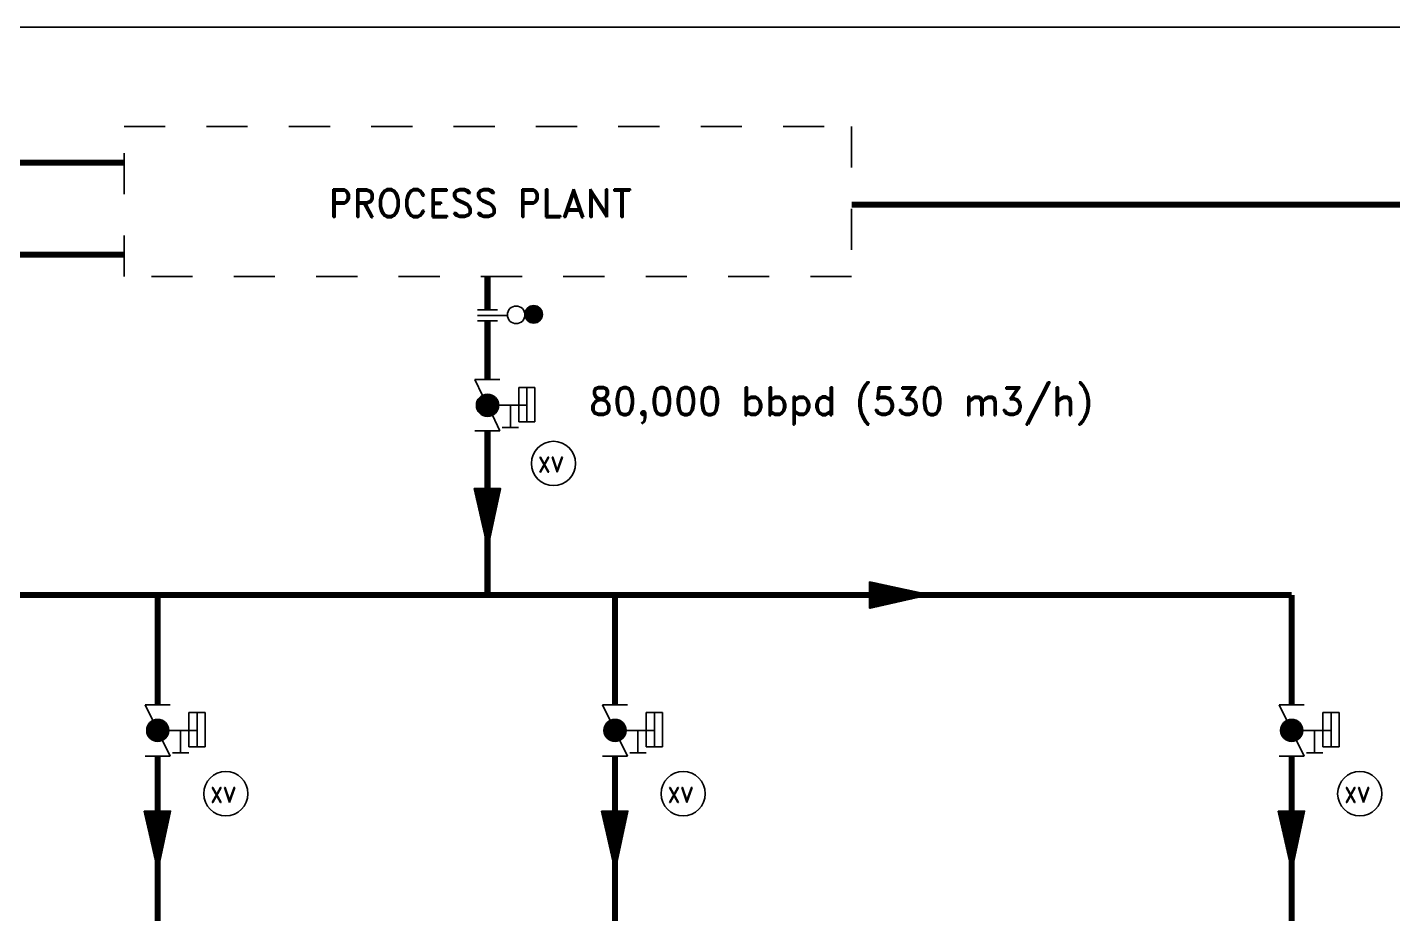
# Model space of a CAD drawing. Extents: x -22909.9 to -22897.8, y -4.7 to 4.1.
# Drawn here: x -22903.843 to -22900.528, y 1.904 to 4.057 of the extents above; entities that cross this region are included whole.
import ezdxf

# ---------------------------------------------------------------- set-up
doc = ezdxf.new("R2010")
doc.units = 0
doc.header["$MEASUREMENT"] = 0
doc.linetypes.add('HIDDEN2', pattern=[0.08, 0.04, -0.04])
doc.layers.get('0').update_dxf_attribs({"linetype": 'CONTINUOUS'})
for name, color, linetype in [('AUX', 7, 'CONTINUOUS'), ('CARGA', 7, 'CONTINUOUS'), ('DESCARGA', 5, 'CONTINUOUS'), ('FORMATO', 7, 'CONTINUOUS'), ('SIMBOLOS', 245, 'CONTINUOUS'), ('SPEC', 93, 'CONTINUOUS'), ('TOPSIDES', 202, 'CONTINUOUS')]:
    doc.layers.add(name, color=color, linetype=linetype)
doc.styles.add('ROMAND', font='romand', dxfattribs={"height": 0.0339})

# ---------------------------------------------------------------- blocks, each defined once
blk = doc.blocks.new('*X0')
at = {"color": 0}
for p, q in [((2.6095, 8.5581), (2.6757, 8.6242)), ((2.6096, 8.5546), (2.6792, 8.6242)), ((2.6096, 8.5563), (2.6775, 8.6242)), ((2.6096, 8.5599), (2.6739, 8.6242)), ((2.6097, 8.5529), (2.6808, 8.6241)), ((2.6097, 8.5617), (2.672, 8.6241)), ((2.6098, 8.5636), (2.6701, 8.624)), ((2.6099, 8.5513), (2.6825, 8.6239)), ((2.61, 8.5656), (2.6682, 8.6238)), ((2.61, 8.5497), (2.684, 8.6237)), ((2.6102, 8.5482), (2.6856, 8.6235)), ((2.6103, 8.5676), (2.6661, 8.6235)), ((2.6105, 8.5466), (2.6871, 8.6233)), ((2.6106, 8.5698), (2.664, 8.6231)), ((2.6108, 8.5451), (2.6886, 8.623)), ((2.6111, 8.5437), (2.6901, 8.6227)), ((2.6111, 8.572), (2.6618, 8.6227)), ((2.6114, 8.5422), (2.6915, 8.6224)), ((2.6116, 8.5743), (2.6595, 8.6222)), ((2.6117, 8.5408), (2.6929, 8.622)), ((2.6121, 8.5394), (2.6943, 8.6217)), ((2.6123, 8.5767), (2.657, 8.6215)), ((2.6125, 8.5381), (2.6957, 8.6212)), ((2.613, 8.5367), (2.697, 8.6208)), ((2.6131, 8.5793), (2.6544, 8.6206)), ((2.6134, 8.5354), (2.6983, 8.6204)), ((2.6139, 8.5341), (2.6996, 8.6199)), ((2.6142, 8.5821), (2.6516, 8.6196)), ((2.6144, 8.5329), (2.7009, 8.6194)), ((2.6149, 8.5316), (2.7021, 8.6189)), ((2.6154, 8.5304), (2.7034, 8.6183)), ((2.6155, 8.5852), (2.6486, 8.6183)), ((2.616, 8.5292), (2.7046, 8.6178)), ((2.6166, 8.528), (2.7058, 8.6172)), ((2.6171, 8.5887), (2.6451, 8.6166)), ((2.6172, 8.5268), (2.7069, 8.6166)), ((2.6178, 8.5257), (2.7081, 8.616)), ((2.6184, 8.5246), (2.7092, 8.6153)), ((2.6191, 8.5234), (2.7103, 8.6147)), ((2.6195, 8.5928), (2.641, 8.6143)), ((2.6198, 8.5224), (2.7114, 8.614)), ((2.6205, 8.5213), (2.7125, 8.6133)), ((2.6212, 8.5202), (2.7136, 8.6126)), ((2.6219, 8.5192), (2.7146, 8.6119)), ((2.6227, 8.5182), (2.7156, 8.6111)), ((2.6234, 8.5171), (2.7166, 8.6104)), ((2.6235, 8.5986), (2.6352, 8.6102)), ((2.6242, 8.5162), (2.7176, 8.6096)), ((2.625, 8.5152), (2.7186, 8.6088)), ((2.6258, 8.5142), (2.7195, 8.608)), ((2.6266, 8.5133), (2.7205, 8.6071)), ((2.6275, 8.5124), (2.7214, 8.6063)), ((2.6283, 8.5115), (2.7223, 8.6054)), ((2.6292, 8.5106), (2.7232, 8.6045)), ((2.6301, 8.5097), (2.7241, 8.6037)), ((2.631, 8.5089), (2.7249, 8.6027)), ((2.632, 8.508), (2.7258, 8.6018)), ((2.6329, 8.5072), (2.7266, 8.6009)), ((2.6339, 8.5064), (2.7274, 8.5999)), ((2.6349, 8.5056), (2.7282, 8.5989)), ((2.6358, 8.5048), (2.7289, 8.5979)), ((2.6369, 8.5041), (2.7297, 8.5969)), ((2.6379, 8.5033), (2.7304, 8.5959)), ((2.6389, 8.5026), (2.7311, 8.5948)), ((2.64, 8.5019), (2.7318, 8.5938)), ((2.6411, 8.5012), (2.7325, 8.5927)), ((2.6422, 8.5006), (2.7332, 8.5916)), ((2.6433, 8.4999), (2.7338, 8.5905)), ((2.6445, 8.4993), (2.7345, 8.5893)), ((2.6456, 8.4987), (2.7351, 8.5882)), ((2.6468, 8.4981), (2.7357, 8.587)), ((2.648, 8.4975), (2.7362, 8.5858)), ((2.6492, 8.497), (2.7368, 8.5846)), ((2.6504, 8.4964), (2.7373, 8.5833)), ((2.6517, 8.4959), (2.7378, 8.5821)), ((2.653, 8.4955), (2.7383, 8.5808)), ((2.6543, 8.495), (2.7388, 8.5795)), ((2.6556, 8.4945), (2.7392, 8.5782)), ((2.657, 8.4941), (2.7396, 8.5768)), ((2.6583, 8.4937), (2.74, 8.5754)), ((2.6597, 8.4934), (2.7404, 8.574)), ((2.6612, 8.493), (2.7408, 8.5726)), ((2.6626, 8.4927), (2.7411, 8.5712)), ((2.6641, 8.4924), (2.7414, 8.5697)), ((2.6656, 8.4922), (2.7416, 8.5682)), ((2.6671, 8.4919), (2.7418, 8.5666)), ((2.6687, 8.4917), (2.742, 8.5651)), ((2.6703, 8.4916), (2.7422, 8.5634)), ((2.672, 8.4915), (2.7423, 8.5618)), ((2.6737, 8.4914), (2.7424, 8.5601)), ((2.6754, 8.4913), (2.7424, 8.5584)), ((2.6772, 8.4914), (2.7424, 8.5566)), ((2.679, 8.4914), (2.7424, 8.5548)), ((2.6809, 8.4915), (2.7422, 8.5529)), ((2.6828, 8.4917), (2.7421, 8.551)), ((2.6848, 8.4919), (2.7418, 8.549)), ((2.6869, 8.4922), (2.7415, 8.5469)), ((2.6891, 8.4926), (2.7411, 8.5447)), ((2.6913, 8.4931), (2.7406, 8.5424)), ((2.6937, 8.4938), (2.74, 8.5401)), ((2.6962, 8.4945), (2.7393, 8.5375)), ((2.6989, 8.4954), (2.7383, 8.5348)), ((2.7018, 8.4966), (2.7372, 8.5319)), ((2.7051, 8.4981), (2.7357, 8.5287)), ((2.7088, 8.5), (2.7337, 8.5249)), ((2.7135, 8.503), (2.7308, 8.5202))]:
    blk.add_line(p, q, dxfattribs=at)
blk = doc.blocks.new('*X1')
at = {"color": 0}
for p, q in [((5.681, -0.18), (5.821, -0.04)), ((5.681, -0.179), (5.82, -0.04)), ((5.681, -0.178), (5.819, -0.04)), ((5.681, -0.177), (5.819, -0.04)), ((5.681, -0.176), (5.818, -0.04)), ((5.681, -0.175), (5.817, -0.04)), ((5.681, -0.175), (5.816, -0.04)), ((5.681, -0.174), (5.815, -0.04)), ((5.681, -0.173), (5.814, -0.04)), ((5.681, -0.172), (5.813, -0.04)), ((5.681, -0.171), (5.813, -0.04)), ((5.681, -0.17), (5.812, -0.04)), ((5.681, -0.17), (5.811, -0.04)), ((5.681, -0.169), (5.81, -0.04)), ((5.681, -0.168), (5.809, -0.04)), ((5.681, -0.167), (5.808, -0.04)), ((5.681, -0.166), (5.807, -0.04)), ((5.681, -0.165), (5.806, -0.04)), ((5.681, -0.164), (5.806, -0.04)), ((5.681, -0.163), (5.805, -0.04)), ((5.681, -0.162), (5.804, -0.04)), ((5.681, -0.161), (5.803, -0.04)), ((5.681, -0.161), (5.802, -0.04)), ((5.681, -0.16), (5.801, -0.04)), ((5.681, -0.159), (5.8, -0.04)), ((5.681, -0.158), (5.799, -0.04)), ((5.681, -0.157), (5.798, -0.04)), ((5.681, -0.156), (5.797, -0.04)), ((5.681, -0.155), (5.796, -0.04)), ((5.682, -0.183), (5.824, -0.04)), ((5.682, -0.182), (5.823, -0.04)), ((5.682, -0.181), (5.823, -0.04)), ((5.682, -0.18), (5.822, -0.04)), ((5.682, -0.154), (5.795, -0.04)), ((5.682, -0.153), (5.794, -0.04)), ((5.682, -0.152), (5.793, -0.04)), ((5.682, -0.187), (5.829, -0.041)), ((5.682, -0.187), (5.828, -0.041)), ((5.682, -0.186), (5.827, -0.041)), ((5.682, -0.185), (5.826, -0.041)), ((5.682, -0.184), (5.826, -0.041)), ((5.682, -0.184), (5.825, -0.041)), ((5.682, -0.151), (5.792, -0.041)), ((5.682, -0.15), (5.791, -0.041)), ((5.682, -0.149), (5.79, -0.041)), ((5.682, -0.148), (5.789, -0.041)), ((5.683, -0.19), (5.831, -0.041)), ((5.683, -0.189), (5.83, -0.041)), ((5.683, -0.188), (5.83, -0.041)), ((5.683, -0.147), (5.788, -0.041)), ((5.683, -0.146), (5.787, -0.041)), ((5.683, -0.193), (5.834, -0.042)), ((5.683, -0.192), (5.833, -0.042)), ((5.683, -0.191), (5.833, -0.042)), ((5.683, -0.19), (5.832, -0.042)), ((5.683, -0.144), (5.786, -0.042)), ((5.683, -0.143), (5.785, -0.042)), ((5.683, -0.142), (5.784, -0.042)), ((5.684, -0.195), (5.836, -0.042)), ((5.684, -0.194), (5.836, -0.042)), ((5.684, -0.193), (5.835, -0.042)), ((5.684, -0.141), (5.783, -0.042)), ((5.684, -0.14), (5.781, -0.042)), ((5.684, -0.198), (5.839, -0.043)), ((5.684, -0.197), (5.838, -0.043)), ((5.684, -0.196), (5.838, -0.043)), ((5.684, -0.196), (5.837, -0.043)), ((5.684, -0.139), (5.78, -0.043)), ((5.684, -0.138), (5.779, -0.043)), ((5.685, -0.199), (5.841, -0.043)), ((5.685, -0.198), (5.84, -0.043)), ((5.685, -0.137), (5.778, -0.043)), ((5.685, -0.201), (5.843, -0.044)), ((5.685, -0.201), (5.842, -0.044)), ((5.685, -0.2), (5.841, -0.044)), ((5.685, -0.135), (5.777, -0.044)), ((5.685, -0.134), (5.776, -0.044)), ((5.686, -0.203), (5.844, -0.044)), ((5.686, -0.202), (5.843, -0.044)), ((5.686, -0.133), (5.774, -0.044)), ((5.686, -0.205), (5.846, -0.045)), ((5.686, -0.204), (5.845, -0.045)), ((5.686, -0.203), (5.845, -0.045)), ((5.686, -0.132), (5.773, -0.045)), ((5.686, -0.131), (5.772, -0.045)), ((5.687, -0.206), (5.847, -0.045)), ((5.687, -0.205), (5.847, -0.045)), ((5.687, -0.129), (5.771, -0.045)), ((5.687, -0.208), (5.849, -0.046)), ((5.687, -0.207), (5.849, -0.046)), ((5.687, -0.207), (5.848, -0.046)), ((5.687, -0.128), (5.769, -0.046)), ((5.688, -0.209), (5.85, -0.046)), ((5.688, -0.127), (5.768, -0.046)), ((5.688, -0.211), (5.852, -0.047)), ((5.688, -0.21), (5.851, -0.047)), ((5.688, -0.209), (5.851, -0.047)), ((5.688, -0.125), (5.767, -0.047)), ((5.689, -0.212), (5.853, -0.047)), ((5.689, -0.211), (5.853, -0.047)), ((5.689, -0.124), (5.765, -0.047)), ((5.689, -0.213), (5.855, -0.048)), ((5.689, -0.213), (5.854, -0.048)), ((5.689, -0.122), (5.764, -0.048)), ((5.69, -0.215), (5.856, -0.048)), ((5.69, -0.214), (5.855, -0.048)), ((5.69, -0.121), (5.762, -0.048)), ((5.69, -0.216), (5.857, -0.049)), ((5.69, -0.215), (5.857, -0.049)), ((5.69, -0.12), (5.761, -0.049)), ((5.691, -0.217), (5.858, -0.049)), ((5.691, -0.216), (5.858, -0.049)), ((5.691, -0.118), (5.759, -0.049)), ((5.691, -0.218), (5.86, -0.05)), ((5.691, -0.218), (5.859, -0.05)), ((5.691, -0.117), (5.758, -0.05)), ((5.692, -0.219), (5.86, -0.05)), ((5.692, -0.221), (5.862, -0.051)), ((5.692, -0.22), (5.861, -0.051)), ((5.692, -0.22), (5.861, -0.051)), ((5.692, -0.115), (5.756, -0.051)), ((5.693, -0.221), (5.863, -0.051)), ((5.693, -0.223), (5.864, -0.052)), ((5.693, -0.222), (5.863, -0.052)), ((5.693, -0.113), (5.755, -0.052)), ((5.694, -0.223), (5.864, -0.052)), ((5.694, -0.112), (5.753, -0.052)), ((5.694, -0.225), (5.866, -0.053)), ((5.694, -0.224), (5.866, -0.053)), ((5.694, -0.224), (5.865, -0.053)), ((5.695, -0.226), (5.867, -0.053)), ((5.695, -0.11), (5.751, -0.053)), ((5.695, -0.227), (5.868, -0.054)), ((5.695, -0.226), (5.867, -0.054)), ((5.696, -0.227), (5.869, -0.054)), ((5.696, -0.108), (5.749, -0.054)), ((5.696, -0.228), (5.87, -0.055)), ((5.696, -0.228), (5.869, -0.055)), ((5.697, -0.229), (5.87, -0.055)), ((5.697, -0.106), (5.748, -0.055)), ((5.697, -0.23), (5.871, -0.056)), ((5.697, -0.23), (5.871, -0.056)), ((5.698, -0.231), (5.872, -0.056)), ((5.698, -0.104), (5.746, -0.056)), ((5.698, -0.232), (5.873, -0.057)), ((5.698, -0.231), (5.873, -0.057)), ((5.699, -0.233), (5.874, -0.057)), ((5.699, -0.232), (5.874, -0.057)), ((5.699, -0.234), (5.875, -0.058)), ((5.699, -0.233), (5.875, -0.058)), ((5.699, -0.102), (5.743, -0.058)), ((5.7, -0.235), (5.876, -0.058)), ((5.7, -0.235), (5.876, -0.059)), ((5.7, -0.1), (5.741, -0.059)), ((5.701, -0.236), (5.877, -0.059)), ((5.701, -0.237), (5.878, -0.06)), ((5.701, -0.236), (5.878, -0.06)), ((5.702, -0.237), (5.879, -0.06)), ((5.702, -0.097), (5.739, -0.06)), ((5.702, -0.238), (5.88, -0.061)), ((5.702, -0.238), (5.879, -0.061)), ((5.703, -0.239), (5.88, -0.061)), ((5.703, -0.24), (5.881, -0.062)), ((5.703, -0.239), (5.881, -0.062)), ((5.704, -0.24), (5.882, -0.062)), ((5.704, -0.095), (5.736, -0.062)), ((5.704, -0.241), (5.883, -0.063)), ((5.704, -0.241), (5.882, -0.063)), ((5.705, -0.242), (5.883, -0.063)), ((5.705, -0.243), (5.884, -0.064)), ((5.706, -0.243), (5.884, -0.064)), ((5.706, -0.092), (5.733, -0.064)), ((5.706, -0.244), (5.885, -0.065)), ((5.706, -0.244), (5.885, -0.065)), ((5.707, -0.245), (5.886, -0.065)), ((5.707, -0.246), (5.887, -0.066)), ((5.707, -0.245), (5.886, -0.066)), ((5.708, -0.246), (5.887, -0.066)), ((5.708, -0.247), (5.888, -0.067)), ((5.709, -0.247), (5.888, -0.067)), ((5.709, -0.088), (5.729, -0.067)), ((5.709, -0.248), (5.889, -0.068)), ((5.709, -0.248), (5.889, -0.068)), ((5.71, -0.249), (5.89, -0.068)), ((5.71, -0.249), (5.89, -0.069)), ((5.711, -0.249), (5.891, -0.069)), ((5.711, -0.25), (5.892, -0.07)), ((5.711, -0.25), (5.891, -0.07)), ((5.712, -0.251), (5.892, -0.07)), ((5.712, -0.251), (5.893, -0.071)), ((5.713, -0.252), (5.893, -0.071)), ((5.713, -0.253), (5.894, -0.072)), ((5.713, -0.252), (5.894, -0.072)), ((5.714, -0.253), (5.895, -0.072)), ((5.714, -0.082), (5.723, -0.072)), ((5.714, -0.254), (5.895, -0.073)), ((5.715, -0.254), (5.896, -0.073)), ((5.715, -0.255), (5.896, -0.074)), ((5.716, -0.255), (5.896, -0.074)), ((5.716, -0.256), (5.897, -0.075)), ((5.716, -0.256), (5.897, -0.075)), ((5.717, -0.256), (5.898, -0.075)), ((5.717, -0.257), (5.898, -0.076)), ((5.718, -0.257), (5.899, -0.076)), ((5.718, -0.258), (5.899, -0.077)), ((5.719, -0.258), (5.9, -0.077)), ((5.719, -0.259), (5.9, -0.078)), ((5.719, -0.259), (5.9, -0.078)), ((5.72, -0.26), (5.901, -0.079)), ((5.72, -0.26), (5.901, -0.079)), ((5.721, -0.26), (5.902, -0.079)), ((5.721, -0.261), (5.902, -0.08)), ((5.722, -0.261), (5.903, -0.08)), ((5.722, -0.262), (5.903, -0.081)), ((5.723, -0.262), (5.903, -0.081)), ((5.723, -0.263), (5.904, -0.082)), ((5.724, -0.263), (5.904, -0.082)), ((5.724, -0.263), (5.905, -0.083)), ((5.725, -0.264), (5.905, -0.083)), ((5.725, -0.264), (5.906, -0.084)), ((5.725, -0.265), (5.906, -0.084)), ((5.726, -0.265), (5.906, -0.085)), ((5.726, -0.265), (5.907, -0.085)), ((5.727, -0.266), (5.907, -0.086)), ((5.727, -0.266), (5.908, -0.086)), ((5.728, -0.267), (5.908, -0.087)), ((5.728, -0.267), (5.908, -0.087)), ((5.729, -0.267), (5.909, -0.087)), ((5.729, -0.268), (5.909, -0.088)), ((5.73, -0.268), (5.91, -0.088)), ((5.73, -0.269), (5.91, -0.089)), ((5.731, -0.269), (5.91, -0.089)), ((5.731, -0.269), (5.911, -0.09)), ((5.732, -0.27), (5.911, -0.09)), ((5.732, -0.27), (5.911, -0.091)), ((5.733, -0.27), (5.912, -0.091)), ((5.733, -0.271), (5.912, -0.092)), ((5.734, -0.271), (5.913, -0.093)), ((5.734, -0.272), (5.913, -0.093)), ((5.735, -0.272), (5.913, -0.094)), ((5.735, -0.272), (5.914, -0.094)), ((5.736, -0.273), (5.914, -0.095)), ((5.736, -0.273), (5.914, -0.095)), ((5.737, -0.273), (5.915, -0.096)), ((5.738, -0.274), (5.915, -0.096)), ((5.738, -0.274), (5.915, -0.097)), ((5.739, -0.274), (5.916, -0.097)), ((5.739, -0.275), (5.916, -0.098)), ((5.74, -0.275), (5.917, -0.098)), ((5.74, -0.276), (5.917, -0.099)), ((5.741, -0.276), (5.917, -0.099)), ((5.741, -0.276), (5.918, -0.1)), ((5.742, -0.277), (5.918, -0.1)), ((5.742, -0.277), (5.918, -0.101)), ((5.743, -0.277), (5.919, -0.102)), ((5.743, -0.278), (5.919, -0.102)), ((5.744, -0.278), (5.919, -0.103)), ((5.745, -0.278), (5.92, -0.103)), ((5.745, -0.279), (5.92, -0.104)), ((5.746, -0.279), (5.92, -0.104)), ((5.746, -0.279), (5.921, -0.105)), ((5.747, -0.279), (5.921, -0.105)), ((5.747, -0.28), (5.921, -0.106)), ((5.748, -0.28), (5.921, -0.107)), ((5.749, -0.28), (5.922, -0.107)), ((5.749, -0.281), (5.922, -0.108)), ((5.75, -0.281), (5.922, -0.108)), ((5.75, -0.281), (5.923, -0.109)), ((5.751, -0.282), (5.923, -0.11)), ((5.751, -0.282), (5.923, -0.11)), ((5.752, -0.282), (5.924, -0.111)), ((5.753, -0.283), (5.924, -0.111)), ((5.753, -0.283), (5.924, -0.112)), ((5.754, -0.283), (5.924, -0.112)), ((5.754, -0.283), (5.925, -0.113)), ((5.755, -0.284), (5.925, -0.114)), ((5.756, -0.284), (5.925, -0.114)), ((5.756, -0.284), (5.926, -0.115)), ((5.757, -0.284), (5.926, -0.116)), ((5.757, -0.285), (5.926, -0.116)), ((5.758, -0.285), (5.926, -0.117)), ((5.759, -0.285), (5.927, -0.117)), ((5.759, -0.286), (5.927, -0.118)), ((5.76, -0.286), (5.927, -0.119)), ((5.761, -0.286), (5.927, -0.119)), ((5.761, -0.286), (5.928, -0.12)), ((5.762, -0.287), (5.928, -0.12)), ((5.762, -0.287), (5.928, -0.121)), ((5.763, -0.287), (5.928, -0.122)), ((5.764, -0.287), (5.929, -0.122)), ((5.764, -0.288), (5.929, -0.123)), ((5.765, -0.288), (5.929, -0.124)), ((5.766, -0.288), (5.929, -0.124)), ((5.766, -0.288), (5.93, -0.125)), ((5.767, -0.288), (5.93, -0.126)), ((5.768, -0.289), (5.93, -0.126)), ((5.768, -0.289), (5.93, -0.127)), ((5.769, -0.289), (5.93, -0.128)), ((5.77, -0.289), (5.931, -0.128)), ((5.77, -0.29), (5.931, -0.129)), ((5.771, -0.29), (5.931, -0.13)), ((5.772, -0.29), (5.931, -0.13)), ((5.772, -0.29), (5.932, -0.131)), ((5.773, -0.29), (5.932, -0.132)), ((5.774, -0.291), (5.932, -0.132)), ((5.774, -0.291), (5.932, -0.133)), ((5.775, -0.291), (5.932, -0.134)), ((5.776, -0.291), (5.933, -0.134)), ((5.777, -0.291), (5.933, -0.135)), ((5.777, -0.292), (5.933, -0.136)), ((5.778, -0.292), (5.933, -0.137)), ((5.779, -0.292), (5.933, -0.137)), ((5.779, -0.292), (5.933, -0.138)), ((5.78, -0.292), (5.934, -0.139)), ((5.781, -0.292), (5.934, -0.139)), ((5.781, -0.293), (5.934, -0.14)), ((5.782, -0.293), (5.934, -0.141)), ((5.783, -0.293), (5.934, -0.142)), ((5.784, -0.293), (5.934, -0.142)), ((5.784, -0.293), (5.935, -0.143)), ((5.785, -0.293), (5.935, -0.144)), ((5.786, -0.293), (5.935, -0.145)), ((5.787, -0.294), (5.935, -0.145)), ((5.787, -0.294), (5.935, -0.146)), ((5.788, -0.294), (5.935, -0.147)), ((5.789, -0.294), (5.935, -0.148)), ((5.79, -0.294), (5.935, -0.148)), ((5.79, -0.294), (5.936, -0.149)), ((5.791, -0.294), (5.936, -0.15)), ((5.792, -0.294), (5.936, -0.151)), ((5.793, -0.295), (5.936, -0.151)), ((5.794, -0.295), (5.936, -0.152)), ((5.794, -0.295), (5.936, -0.153)), ((5.795, -0.295), (5.936, -0.154)), ((5.796, -0.295), (5.936, -0.155)), ((5.797, -0.295), (5.936, -0.155)), ((5.798, -0.295), (5.936, -0.156)), ((5.798, -0.295), (5.936, -0.157)), ((5.799, -0.295), (5.937, -0.158)), ((5.8, -0.295), (5.937, -0.159)), ((5.801, -0.295), (5.937, -0.16)), ((5.802, -0.295), (5.937, -0.16)), ((5.803, -0.295), (5.937, -0.161)), ((5.803, -0.295), (5.937, -0.162)), ((5.804, -0.295), (5.937, -0.163)), ((5.805, -0.295), (5.937, -0.164)), ((5.806, -0.295), (5.937, -0.165)), ((5.807, -0.296), (5.937, -0.165)), ((5.808, -0.296), (5.937, -0.166)), ((5.809, -0.296), (5.937, -0.167)), ((5.809, -0.296), (5.937, -0.168)), ((5.81, -0.296), (5.937, -0.169)), ((5.811, -0.296), (5.937, -0.17)), ((5.812, -0.295), (5.937, -0.171)), ((5.813, -0.295), (5.937, -0.172)), ((5.814, -0.295), (5.937, -0.173)), ((5.815, -0.295), (5.937, -0.174)), ((5.816, -0.295), (5.937, -0.174)), ((5.817, -0.295), (5.937, -0.175)), ((5.818, -0.295), (5.937, -0.176)), ((5.819, -0.295), (5.936, -0.177)), ((5.82, -0.295), (5.936, -0.178)), ((5.821, -0.295), (5.936, -0.179)), ((5.822, -0.295), (5.936, -0.18)), ((5.823, -0.295), (5.936, -0.181)), ((5.824, -0.295), (5.936, -0.182)), ((5.825, -0.295), (5.936, -0.183)), ((5.826, -0.294), (5.936, -0.184)), ((5.827, -0.294), (5.936, -0.185)), ((5.828, -0.294), (5.935, -0.186)), ((5.829, -0.294), (5.935, -0.187)), ((5.83, -0.294), (5.935, -0.188)), ((5.831, -0.294), (5.935, -0.189)), ((5.832, -0.293), (5.935, -0.191)), ((5.833, -0.293), (5.935, -0.192)), ((5.834, -0.293), (5.934, -0.193)), ((5.835, -0.293), (5.934, -0.194)), ((5.836, -0.293), (5.934, -0.195)), ((5.837, -0.292), (5.934, -0.196)), ((5.839, -0.292), (5.933, -0.197)), ((5.84, -0.292), (5.933, -0.198)), ((5.841, -0.291), (5.933, -0.2)), ((5.842, -0.291), (5.932, -0.201)), ((5.843, -0.291), (5.932, -0.202)), ((5.845, -0.29), (5.932, -0.203)), ((5.846, -0.29), (5.931, -0.205)), ((5.847, -0.29), (5.931, -0.206)), ((5.848, -0.289), (5.931, -0.207)), ((5.85, -0.289), (5.93, -0.208)), ((5.851, -0.288), (5.93, -0.21)), ((5.852, -0.288), (5.929, -0.211)), ((5.854, -0.287), (5.929, -0.213)), ((5.855, -0.287), (5.928, -0.214)), ((5.857, -0.286), (5.928, -0.215)), ((5.858, -0.286), (5.927, -0.217)), ((5.86, -0.285), (5.926, -0.218)), ((5.861, -0.284), (5.926, -0.22)), ((5.863, -0.283), (5.925, -0.222)), ((5.865, -0.283), (5.924, -0.223)), ((5.866, -0.282), (5.923, -0.225)), ((5.868, -0.281), (5.922, -0.227)), ((5.87, -0.28), (5.921, -0.229)), ((5.872, -0.279), (5.92, -0.231)), ((5.874, -0.278), (5.919, -0.233)), ((5.877, -0.276), (5.917, -0.235)), ((5.879, -0.275), (5.916, -0.238)), ((5.882, -0.273), (5.914, -0.24)), ((5.885, -0.271), (5.912, -0.243)), ((5.889, -0.268), (5.909, -0.247)), ((5.894, -0.263), (5.904, -0.253))]:
    blk.add_line(p, q, dxfattribs=at)
blk = doc.blocks.new('*X2')
at = {"color": 0}
for p, q in [((2.9987, 7.9838), (3.0004, 7.9855)), ((2.9991, 7.9851), (3.0002, 7.9862)), ((2.9996, 7.9864), (3, 7.9869)), ((2.9682, 7.8923), (3.0151, 7.9392)), ((2.9686, 7.8936), (3.0149, 7.9399)), ((2.9691, 7.895), (3.0147, 7.9405)), ((2.9695, 7.8963), (3.0145, 7.9412)), ((2.97, 7.8976), (3.0142, 7.9419)), ((2.9704, 7.8989), (3.014, 7.9426)), ((2.9708, 7.9003), (3.0138, 7.9432)), ((2.9713, 7.9016), (3.0136, 7.9439)), ((2.9717, 7.9029), (3.0134, 7.9446)), ((2.9722, 7.9042), (3.0132, 7.9452)), ((2.9726, 7.9056), (3.013, 7.9459)), ((2.9731, 7.9069), (3.0128, 7.9466)), ((2.9735, 7.9082), (3.0125, 7.9473)), ((2.9739, 7.9095), (3.0123, 7.9479)), ((2.9744, 7.9109), (3.0121, 7.9486)), ((2.9748, 7.9122), (3.0119, 7.9493)), ((2.9753, 7.9135), (3.0117, 7.9499)), ((2.9757, 7.9148), (3.0115, 7.9506)), ((2.9761, 7.9162), (3.0113, 7.9513)), ((2.9766, 7.9175), (3.0111, 7.952)), ((2.977, 7.9188), (3.0108, 7.9526)), ((2.9775, 7.9201), (3.0106, 7.9533)), ((2.9779, 7.9215), (3.0104, 7.954)), ((2.9784, 7.9228), (3.0102, 7.9546)), ((2.9788, 7.9241), (3.01, 7.9553)), ((2.9792, 7.9255), (3.0098, 7.956)), ((2.9797, 7.9268), (3.0096, 7.9567)), ((2.9801, 7.9281), (3.0094, 7.9573)), ((2.9806, 7.9294), (3.0091, 7.958)), ((2.981, 7.9308), (3.0089, 7.9587)), ((2.9814, 7.9321), (3.0087, 7.9593)), ((2.9819, 7.9334), (3.0085, 7.96)), ((2.9823, 7.9347), (3.0083, 7.9607)), ((2.9828, 7.9361), (3.0081, 7.9614)), ((2.9832, 7.9374), (3.0079, 7.962)), ((2.9837, 7.9387), (3.0077, 7.9627)), ((2.9841, 7.94), (3.0074, 7.9634)), ((2.9845, 7.9414), (3.0072, 7.9641)), ((2.985, 7.9427), (3.007, 7.9647)), ((2.9854, 7.944), (3.0068, 7.9654)), ((2.9859, 7.9453), (3.0066, 7.9661)), ((2.9863, 7.9467), (3.0064, 7.9667)), ((2.9867, 7.948), (3.0062, 7.9674)), ((2.9872, 7.9493), (3.006, 7.9681)), ((2.9876, 7.9506), (3.0057, 7.9688)), ((2.9881, 7.952), (3.0055, 7.9694)), ((2.9885, 7.9533), (3.0053, 7.9701)), ((2.989, 7.9546), (3.0051, 7.9708)), ((2.9894, 7.9559), (3.0049, 7.9714)), ((2.9898, 7.9573), (3.0047, 7.9721)), ((2.9903, 7.9586), (3.0045, 7.9728)), ((2.9907, 7.9599), (3.0043, 7.9735)), ((2.9912, 7.9612), (3.004, 7.9741)), ((2.9916, 7.9626), (3.0038, 7.9748)), ((2.992, 7.9639), (3.0036, 7.9755)), ((2.9925, 7.9652), (3.0034, 7.9761)), ((2.9929, 7.9665), (3.0032, 7.9768)), ((2.9934, 7.9679), (3.003, 7.9775)), ((2.9938, 7.9692), (3.0028, 7.9782)), ((2.9943, 7.9705), (3.0026, 7.9788)), ((2.9947, 7.9718), (3.0023, 7.9795)), ((2.9951, 7.9732), (3.0021, 7.9802)), ((2.9956, 7.9745), (3.0019, 7.9808)), ((2.996, 7.9758), (3.0017, 7.9815)), ((2.9965, 7.9771), (3.0015, 7.9822)), ((2.9969, 7.9785), (3.0013, 7.9829)), ((2.9973, 7.9798), (3.0011, 7.9835)), ((2.9978, 7.9811), (3.0009, 7.9842)), ((2.9982, 7.9824), (3.0006, 7.9849)), ((2.9377, 7.8009), (3.0297, 7.8929)), ((2.9382, 7.8022), (3.0295, 7.8935)), ((2.9386, 7.8035), (3.0293, 7.8942)), ((2.9391, 7.8048), (3.0291, 7.8949)), ((2.9395, 7.8062), (3.0289, 7.8956)), ((2.9399, 7.8075), (3.0287, 7.8962)), ((2.9404, 7.8088), (3.0285, 7.8969)), ((2.9408, 7.8101), (3.0283, 7.8976)), ((2.9413, 7.8115), (3.028, 7.8982)), ((2.9417, 7.8128), (3.0278, 7.8989)), ((2.9421, 7.8141), (3.0276, 7.8996)), ((2.9426, 7.8154), (3.0274, 7.9003)), ((2.943, 7.8168), (3.0272, 7.9009)), ((2.9435, 7.8181), (3.027, 7.9016)), ((2.9439, 7.8194), (3.0268, 7.9023)), ((2.9444, 7.8207), (3.0266, 7.9029)), ((2.9448, 7.8221), (3.0263, 7.9036)), ((2.9452, 7.8234), (3.0261, 7.9043)), ((2.9457, 7.8247), (3.0259, 7.905)), ((2.9461, 7.826), (3.0257, 7.9056)), ((2.9466, 7.8274), (3.0255, 7.9063)), ((2.947, 7.8287), (3.0253, 7.907)), ((2.9474, 7.83), (3.0251, 7.9076)), ((2.9479, 7.8313), (3.0249, 7.9083)), ((2.9483, 7.8327), (3.0246, 7.909)), ((2.9488, 7.834), (3.0244, 7.9097)), ((2.9492, 7.8353), (3.0242, 7.9103)), ((2.9497, 7.8366), (3.024, 7.911)), ((2.9501, 7.838), (3.0238, 7.9117)), ((2.9505, 7.8393), (3.0236, 7.9123)), ((2.951, 7.8406), (3.0234, 7.913)), ((2.9514, 7.8419), (3.0232, 7.9137)), ((2.9519, 7.8433), (3.0229, 7.9144)), ((2.9523, 7.8446), (3.0227, 7.915)), ((2.9527, 7.8459), (3.0225, 7.9157)), ((2.9532, 7.8472), (3.0223, 7.9164)), ((2.9536, 7.8486), (3.0221, 7.917)), ((2.9541, 7.8499), (3.0219, 7.9177)), ((2.9545, 7.8512), (3.0217, 7.9184)), ((2.955, 7.8526), (3.0215, 7.9191)), ((2.9554, 7.8539), (3.0212, 7.9197)), ((2.9558, 7.8552), (3.021, 7.9204)), ((2.9563, 7.8565), (3.0208, 7.9211)), ((2.9567, 7.8579), (3.0206, 7.9217)), ((2.9572, 7.8592), (3.0204, 7.9224)), ((2.9576, 7.8605), (3.0202, 7.9231)), ((2.958, 7.8618), (3.02, 7.9238)), ((2.9585, 7.8632), (3.0198, 7.9244)), ((2.9589, 7.8645), (3.0195, 7.9251)), ((2.9594, 7.8658), (3.0193, 7.9258)), ((2.9598, 7.8671), (3.0191, 7.9264)), ((2.9603, 7.8685), (3.0189, 7.9271)), ((2.9607, 7.8698), (3.0187, 7.9278)), ((2.9611, 7.8711), (3.0185, 7.9285)), ((2.9616, 7.8724), (3.0183, 7.9291)), ((2.962, 7.8738), (3.0181, 7.9298)), ((2.9625, 7.8751), (3.0178, 7.9305)), ((2.9629, 7.8764), (3.0176, 7.9311)), ((2.9633, 7.8777), (3.0174, 7.9318)), ((2.9638, 7.8791), (3.0172, 7.9325)), ((2.9642, 7.8804), (3.017, 7.9332)), ((2.9647, 7.8817), (3.0168, 7.9338)), ((2.9651, 7.883), (3.0166, 7.9345)), ((2.9656, 7.8844), (3.0164, 7.9352)), ((2.966, 7.8857), (3.0162, 7.9358)), ((2.9664, 7.887), (3.0159, 7.9365)), ((2.9669, 7.8883), (3.0157, 7.9372)), ((2.9673, 7.8897), (3.0155, 7.9379)), ((2.9678, 7.891), (3.0153, 7.9385)), ((2.9332, 7.7866), (3.0321, 7.8855)), ((2.9333, 7.7876), (3.0319, 7.8862)), ((2.9338, 7.7889), (3.0317, 7.8868)), ((2.9341, 7.7866), (3.0323, 7.8848)), ((2.9342, 7.7903), (3.0314, 7.8875)), ((2.9346, 7.7916), (3.0312, 7.8882)), ((2.935, 7.7866), (3.0325, 7.8841)), ((2.9351, 7.7929), (3.031, 7.8888)), ((2.9355, 7.7942), (3.0308, 7.8895)), ((2.9359, 7.7866), (3.0327, 7.8835)), ((2.936, 7.7956), (3.0306, 7.8902)), ((2.9364, 7.7969), (3.0304, 7.8909)), ((2.9368, 7.7982), (3.0302, 7.8915)), ((2.9368, 7.7866), (3.0329, 7.8828)), ((2.9373, 7.7995), (3.03, 7.8922)), ((2.9377, 7.7866), (3.0331, 7.8821)), ((2.9385, 7.7866), (3.0334, 7.8815)), ((2.9394, 7.7866), (3.0336, 7.8808)), ((2.9403, 7.7866), (3.0338, 7.8801)), ((2.9412, 7.7866), (3.034, 7.8794)), ((2.9421, 7.7866), (3.0342, 7.8788)), ((2.943, 7.7866), (3.0344, 7.8781)), ((2.9438, 7.7866), (3.0346, 7.8774)), ((2.9447, 7.7866), (3.0348, 7.8768)), ((2.9456, 7.7866), (3.0351, 7.8761)), ((2.9465, 7.7866), (3.0353, 7.8754)), ((2.9474, 7.7866), (3.0355, 7.8747)), ((2.9483, 7.7866), (3.0357, 7.8741)), ((2.9491, 7.7866), (3.0359, 7.8734)), ((2.95, 7.7866), (3.0361, 7.8727)), ((2.9509, 7.7866), (3.0363, 7.8721)), ((2.9518, 7.7866), (3.0365, 7.8714)), ((2.9527, 7.7866), (3.0367, 7.8707)), ((2.9536, 7.7866), (3.037, 7.87)), ((2.9544, 7.7866), (3.0372, 7.8694)), ((2.9553, 7.7866), (3.0374, 7.8687)), ((2.9562, 7.7866), (3.0376, 7.868)), ((2.9571, 7.7866), (3.0378, 7.8674)), ((2.958, 7.7866), (3.038, 7.8667)), ((2.9589, 7.7866), (3.0382, 7.866)), ((2.9598, 7.7866), (3.0384, 7.8653)), ((2.9606, 7.7866), (3.0387, 7.8647)), ((2.9615, 7.7866), (3.0389, 7.864)), ((2.9624, 7.7866), (3.0391, 7.8633)), ((2.9633, 7.7866), (3.0393, 7.8627)), ((2.9642, 7.7866), (3.0395, 7.862)), ((2.9651, 7.7866), (3.0397, 7.8613)), ((2.9659, 7.7866), (3.0399, 7.8606)), ((2.9668, 7.7866), (3.0401, 7.86)), ((2.9677, 7.7866), (3.0404, 7.8593)), ((2.9686, 7.7866), (3.0406, 7.8586)), ((2.9695, 7.7866), (3.0408, 7.8579)), ((2.9704, 7.7866), (3.041, 7.8573)), ((2.9712, 7.7866), (3.0412, 7.8566)), ((2.9721, 7.7866), (3.0414, 7.8559)), ((2.973, 7.7866), (3.0416, 7.8553)), ((2.9739, 7.7866), (3.0418, 7.8546)), ((2.9748, 7.7866), (3.0421, 7.8539)), ((2.9757, 7.7866), (3.0423, 7.8532)), ((2.9765, 7.7866), (3.0425, 7.8526)), ((2.9774, 7.7866), (3.0427, 7.8519)), ((2.9783, 7.7866), (3.0429, 7.8512)), ((2.9792, 7.7866), (3.0431, 7.8506)), ((2.9801, 7.7866), (3.0433, 7.8499)), ((2.981, 7.7866), (3.0435, 7.8492)), ((2.9818, 7.7866), (3.0438, 7.8485)), ((2.9827, 7.7866), (3.044, 7.8479)), ((2.9836, 7.7866), (3.0442, 7.8472)), ((2.9845, 7.7866), (3.0444, 7.8465)), ((2.9854, 7.7866), (3.0446, 7.8459)), ((2.9863, 7.7866), (3.0448, 7.8452)), ((2.9872, 7.7866), (3.045, 7.8445)), ((2.988, 7.7866), (3.0452, 7.8438)), ((2.9889, 7.7866), (3.0455, 7.8432)), ((2.9898, 7.7866), (3.0457, 7.8425)), ((2.9907, 7.7866), (3.0459, 7.8418)), ((2.9916, 7.7866), (3.0461, 7.8412)), ((2.9925, 7.7866), (3.0463, 7.8405)), ((2.9933, 7.7866), (3.0465, 7.8398)), ((2.9942, 7.7866), (3.0467, 7.8391)), ((2.9951, 7.7866), (3.0469, 7.8385)), ((2.996, 7.7866), (3.0472, 7.8378)), ((2.9969, 7.7866), (3.0474, 7.8371)), ((2.9978, 7.7866), (3.0476, 7.8365)), ((2.9986, 7.7866), (3.0478, 7.8358)), ((2.9995, 7.7866), (3.048, 7.8351)), ((3.0004, 7.7866), (3.0482, 7.8344)), ((3.0013, 7.7866), (3.0484, 7.8338)), ((3.0022, 7.7866), (3.0486, 7.8331)), ((3.0031, 7.7866), (3.0489, 7.8324)), ((3.0039, 7.7866), (3.0491, 7.8318)), ((3.0048, 7.7866), (3.0493, 7.8311)), ((3.0057, 7.7866), (3.0495, 7.8304)), ((3.0066, 7.7866), (3.0497, 7.8297)), ((3.0075, 7.7866), (3.0499, 7.8291)), ((3.0084, 7.7866), (3.0501, 7.8284)), ((3.0092, 7.7866), (3.0503, 7.8277)), ((3.0101, 7.7866), (3.0506, 7.8271)), ((3.011, 7.7866), (3.0508, 7.8264)), ((3.0119, 7.7866), (3.051, 7.8257)), ((3.0128, 7.7866), (3.0512, 7.825)), ((3.0137, 7.7866), (3.0514, 7.8244)), ((3.0146, 7.7866), (3.0516, 7.8237)), ((3.0154, 7.7866), (3.0518, 7.823)), ((3.0163, 7.7866), (3.052, 7.8224)), ((3.0172, 7.7866), (3.0523, 7.8217)), ((3.0181, 7.7866), (3.0525, 7.821)), ((3.019, 7.7866), (3.0527, 7.8203)), ((3.0199, 7.7866), (3.0529, 7.8197)), ((3.0207, 7.7866), (3.0531, 7.819)), ((3.0216, 7.7866), (3.0533, 7.8183)), ((3.0225, 7.7866), (3.0535, 7.8177)), ((3.0234, 7.7866), (3.0537, 7.817)), ((3.0243, 7.7866), (3.054, 7.8163)), ((3.0252, 7.7866), (3.0542, 7.8156)), ((3.026, 7.7866), (3.0544, 7.815)), ((3.0269, 7.7866), (3.0546, 7.8143)), ((3.0278, 7.7866), (3.0548, 7.8136)), ((3.0287, 7.7866), (3.055, 7.813)), ((3.0296, 7.7866), (3.0552, 7.8123)), ((3.0305, 7.7866), (3.0554, 7.8116)), ((3.0313, 7.7866), (3.0556, 7.8109)), ((3.0322, 7.7866), (3.0559, 7.8103)), ((3.0331, 7.7866), (3.0561, 7.8096)), ((3.034, 7.7866), (3.0563, 7.8089)), ((3.0349, 7.7866), (3.0565, 7.8083)), ((3.0358, 7.7866), (3.0567, 7.8076)), ((3.0366, 7.7866), (3.0569, 7.8069)), ((3.0375, 7.7866), (3.0571, 7.8062)), ((3.0384, 7.7866), (3.0573, 7.8056)), ((3.0393, 7.7866), (3.0576, 7.8049)), ((3.0402, 7.7866), (3.0578, 7.8042)), ((3.0411, 7.7866), (3.058, 7.8036)), ((3.042, 7.7866), (3.0582, 7.8029)), ((3.0428, 7.7866), (3.0584, 7.8022)), ((3.0437, 7.7866), (3.0586, 7.8015)), ((3.0446, 7.7866), (3.0588, 7.8009)), ((3.0455, 7.7866), (3.059, 7.8002)), ((3.0464, 7.7866), (3.0593, 7.7995)), ((3.0473, 7.7866), (3.0595, 7.7989)), ((3.0481, 7.7866), (3.0597, 7.7982)), ((3.049, 7.7866), (3.0599, 7.7975)), ((3.0499, 7.7866), (3.0601, 7.7968)), ((3.0508, 7.7866), (3.0603, 7.7962)), ((3.0517, 7.7866), (3.0605, 7.7955)), ((3.0526, 7.7866), (3.0607, 7.7948)), ((3.0534, 7.7866), (3.061, 7.7942)), ((3.0543, 7.7866), (3.0612, 7.7935)), ((3.0552, 7.7866), (3.0614, 7.7928)), ((3.0561, 7.7866), (3.0616, 7.7921)), ((3.057, 7.7866), (3.0618, 7.7915)), ((3.0579, 7.7866), (3.062, 7.7908)), ((3.0587, 7.7866), (3.0622, 7.7901)), ((3.0596, 7.7866), (3.0624, 7.7895)), ((3.0605, 7.7866), (3.0627, 7.7888)), ((3.0614, 7.7866), (3.0629, 7.7881)), ((3.0623, 7.7866), (3.0631, 7.7874)), ((3.0632, 7.7866), (3.0633, 7.7868))]:
    blk.add_line(p, q, dxfattribs=at)
blk = doc.blocks.new('FLECHA')
for p, q in [((0.0079, 0.0975), (-0.0403, -0.047)), ((0.0079, 0.0975), (0.0536, -0.047)), ((-0.0403, -0.047), (0.0536, -0.047))]:
    blk.add_line(p, q)
at = {"xscale": 0.7200000000000001, "yscale": 0.7200000000000001, "zscale": 0.7200000000000001}
blk.add_blockref('*X2', (-2.152, -5.6534), dxfattribs=at)
blk = doc.blocks.new('XV')
at = {"layer": 'AUX'}
blk.add_circle((0.0089, 0.0053), 0.0538, dxfattribs=at)
at = {"layer": 'AUX', "style": 'ROMAND'}
blk.add_text('XV', height=0.03658, dxfattribs=at).set_placement((-0.0291, -0.016))

msp = doc.modelspace()

# ---------------------------------------------------------------- linework, layer by layer
at = {"layer": 'CARGA'}
for p, q in [((-22902.7018, 3.3708), (-22902.75, 3.3708)), ((-22902.6775, 3.3575), (-22902.75, 3.3575)), ((-22902.7018, 3.3442), (-22902.75, 3.3442)), ((-22902.7377, 3.1632), (-22902.7563, 3.2016)), ((-22902.7563, 3.2016), (-22902.6954, 3.2016)), ((-22902.6499, 3.1824), (-22902.6105, 3.1824)), ((-22902.6499, 3.0991), (-22902.6499, 3.1824)), ((-22902.6302, 3.1824), (-22902.6302, 3.0991)), ((-22902.6105, 3.1824), (-22902.6105, 3.0991)), ((-22902.7258, 3.1397), (-22902.7262, 3.139)), ((-22902.7258, 3.1386), (-22902.726, 3.1389)), ((-22902.7257, 3.1394), (-22902.7258, 3.1397)), ((-22902.7255, 3.1393), (-22902.7258, 3.1386)), ((-22902.7192, 3.1391), (-22902.6302, 3.1391)), ((-22902.6702, 3.1386), (-22902.6702, 3.0849)), ((-22902.6954, 3.0767), (-22902.7139, 3.1149)), ((-22902.6505, 3.0849), (-22902.6899, 3.0849)), ((-22902.6105, 3.0991), (-22902.6499, 3.0991)), ((-22902.7563, 3.0767), (-22902.6954, 3.0767)), ((-22903.5384, 2.3733), (-22903.5569, 2.4116)), ((-22903.5569, 2.4116), (-22903.4961, 2.4116)), ((-22903.4505, 2.3091), (-22903.4505, 2.3925)), ((-22903.4505, 2.3925), (-22903.4111, 2.3925)), ((-22903.4308, 2.3925), (-22903.4308, 2.3091)), ((-22903.4111, 2.3925), (-22903.4111, 2.3091)), ((-22902.4281, 2.3733), (-22902.4466, 2.4116)), ((-22902.4466, 2.4116), (-22902.3858, 2.4116)), ((-22902.3402, 2.3091), (-22902.3402, 2.3925)), ((-22902.3402, 2.3925), (-22902.3009, 2.3925)), ((-22902.3205, 2.3925), (-22902.3205, 2.3091)), ((-22902.3009, 2.3925), (-22902.3009, 2.3091)), ((-22900.7852, 2.3733), (-22900.8038, 2.4116)), ((-22900.8038, 2.4116), (-22900.7429, 2.4116)), ((-22900.6974, 2.3091), (-22900.6974, 2.3925)), ((-22900.6974, 2.3925), (-22900.658, 2.3925)), ((-22900.6777, 2.3925), (-22900.6777, 2.3091)), ((-22900.658, 2.3925), (-22900.658, 2.3091)), ((-22903.5265, 2.3498), (-22903.5268, 2.3491)), ((-22903.5265, 2.3487), (-22903.5266, 2.349)), ((-22903.5263, 2.3495), (-22903.5265, 2.3498)), ((-22903.5261, 2.3494), (-22903.5265, 2.3487)), ((-22903.5198, 2.3492), (-22903.4308, 2.3492)), ((-22903.4961, 2.2868), (-22903.5145, 2.325)), ((-22903.4708, 2.3487), (-22903.4708, 2.295)), ((-22902.4162, 2.3498), (-22902.4165, 2.3491)), ((-22902.4162, 2.3487), (-22902.4164, 2.349)), ((-22902.4161, 2.3495), (-22902.4162, 2.3498)), ((-22902.4158, 2.3494), (-22902.4162, 2.3487)), ((-22902.4095, 2.3492), (-22902.3205, 2.3492)), ((-22902.3858, 2.2868), (-22902.4042, 2.325)), ((-22902.3605, 2.3487), (-22902.3605, 2.295)), ((-22900.7734, 2.3498), (-22900.7737, 2.3491)), ((-22900.7734, 2.3487), (-22900.7735, 2.349)), ((-22900.7732, 2.3495), (-22900.7734, 2.3498)), ((-22900.773, 2.3494), (-22900.7734, 2.3487)), ((-22900.7667, 2.3492), (-22900.6777, 2.3492)), ((-22900.7429, 2.2868), (-22900.7614, 2.325)), ((-22900.7177, 2.3487), (-22900.7177, 2.295)), ((-22903.4511, 2.295), (-22903.4905, 2.295)), ((-22903.4111, 2.3091), (-22903.4505, 2.3091)), ((-22902.3408, 2.295), (-22902.3802, 2.295)), ((-22902.3009, 2.3091), (-22902.3402, 2.3091)), ((-22900.698, 2.295), (-22900.7374, 2.295)), ((-22900.658, 2.3091), (-22900.6974, 2.3091)), ((-22903.5569, 2.2868), (-22903.4961, 2.2868)), ((-22902.4466, 2.2868), (-22902.3858, 2.2868)), ((-22900.8038, 2.2868), (-22900.7429, 2.2868))]:
    msp.add_line(p, q, dxfattribs=at)
at = {"layer": 'CARGA', "const_width": 0.015}
for points in [[(-22902.7259, 3.3708), (-22902.7259, 3.4517)], [(-22902.7259, 3.2016), (-22902.7259, 3.3442)], [(-22902.7259, 3.0767), (-22902.7259, 2.6782)], [(-22906.5229, 2.6782), (-22900.7734, 2.6782)], [(-22903.5265, 2.6782), (-22903.5265, 2.4116)], [(-22902.4162, 2.6782), (-22902.4162, 2.4116)], [(-22900.7734, 2.6782), (-22900.7734, 2.4116)], [(-22900.7734, 2.6782), (-22900.7734, 2.4116)], [(-22903.5265, 2.2868), (-22903.5265, 0.8097)], [(-22902.4162, 2.2868), (-22902.4162, 0.8097)], [(-22900.7734, 2.2868), (-22900.7734, 0.8097)], [(-22900.7734, 2.2868), (-22900.7734, 0.8097)]]:
    msp.add_lwpolyline(points, dxfattribs=at)
at = {"layer": 'CARGA'}
for centre, radius in [((-22902.6137, 3.36), 0.0213), ((-22902.6562, 3.3588), 0.0213), ((-22902.7257, 3.1391), 0.0269), ((-22903.5263, 2.3492), 0.0269), ((-22902.416, 2.3492), 0.0269), ((-22900.7732, 2.3492), 0.0269)]:
    msp.add_circle(centre, radius, dxfattribs=at)
at = {"layer": 'DESCARGA', "const_width": 0.015}
for points in [[(-22903.6081, 3.7284), (-22904.4193, 3.7284)], [(-22904.4371, 3.5049), (-22903.6081, 3.5049)]]:
    msp.add_lwpolyline(points, dxfattribs=at)
at = {"layer": 'FORMATO', "color": 2}
msp.add_line((-22897.8242, 4.0574), (-22909.8925, 4.0574), dxfattribs=at)
at = {"layer": 'SPEC', "const_width": 0.015}
msp.add_lwpolyline([(-22899.1506, 3.6264), (-22901.8417, 3.6264)], dxfattribs=at)
at = {"layer": 'TOPSIDES', "linetype": 'HIDDEN2'}
for p, q in [((-22903.6081, 3.8166), (-22901.8417, 3.8166)), ((-22903.6081, 3.4517), (-22903.6081, 3.8166)), ((-22901.8417, 3.8166), (-22901.8417, 3.4517)), ((-22901.8417, 3.4517), (-22903.6081, 3.4517))]:
    msp.add_line(p, q, dxfattribs=at)

# ---------------------------------------------------------------- block references
at = {"layer": 'CARGA'}
for name, p, xscale, yscale, zscale, rotation in [('*X1', (-22902.5858, 4.3284), 0.166698, 0.166698, 0.166698, 270), ('*X0', (-22906.1916, 4.2229), 0.405, 0.405, 0.405, 270), ('FLECHA', (-22901.7513, 2.6736), 0.68150828351065, -0.99749545071865, 0.68150828351065, 90), ('*X0', (-22906.9922, 3.4329), 0.405, 0.405, 0.405, 270), ('*X0', (-22905.8819, 3.4329), 0.405, 0.405, 0.405, 270), ('*X0', (-22904.2391, 3.4329), 0.405, 0.405, 0.405, 270)]:
    msp.add_blockref(name, p, dxfattribs=dict(at, xscale=xscale, yscale=yscale, zscale=zscale, rotation=rotation))
at = {"layer": 'CARGA', "xscale": 0.68150828351065, "yscale": -0.99749545071865, "zscale": 0.68150828351065}
for p in [(-22902.7304, 2.89), (-22903.5317, 2.1066), (-22902.4214, 2.1066), (-22900.7786, 2.1066)]:
    msp.add_blockref('FLECHA', p, dxfattribs=at)
at = {"layer": 'SIMBOLOS'}
for p in [(-22902.5744, 2.9926), (-22903.3699, 2.1903), (-22902.2596, 2.1903), (-22900.6168, 2.1903)]:
    msp.add_blockref('XV', p, dxfattribs=at)

# ---------------------------------------------------------------- texts
at = {"layer": 'CARGA', "style": 'ROMAND'}
msp.add_text('80,000 bbpd (530 m3/h)', height=0.067734, dxfattribs=at).set_placement((-22902.4793, 3.115))
at = {"layer": 'TOPSIDES', "style": 'ROMAND'}
msp.add_text('PROCESS PLANT', height=0.067734, dxfattribs=at).set_placement((-22903.1121, 3.5962))

doc.saveas('drawing.dxf')
